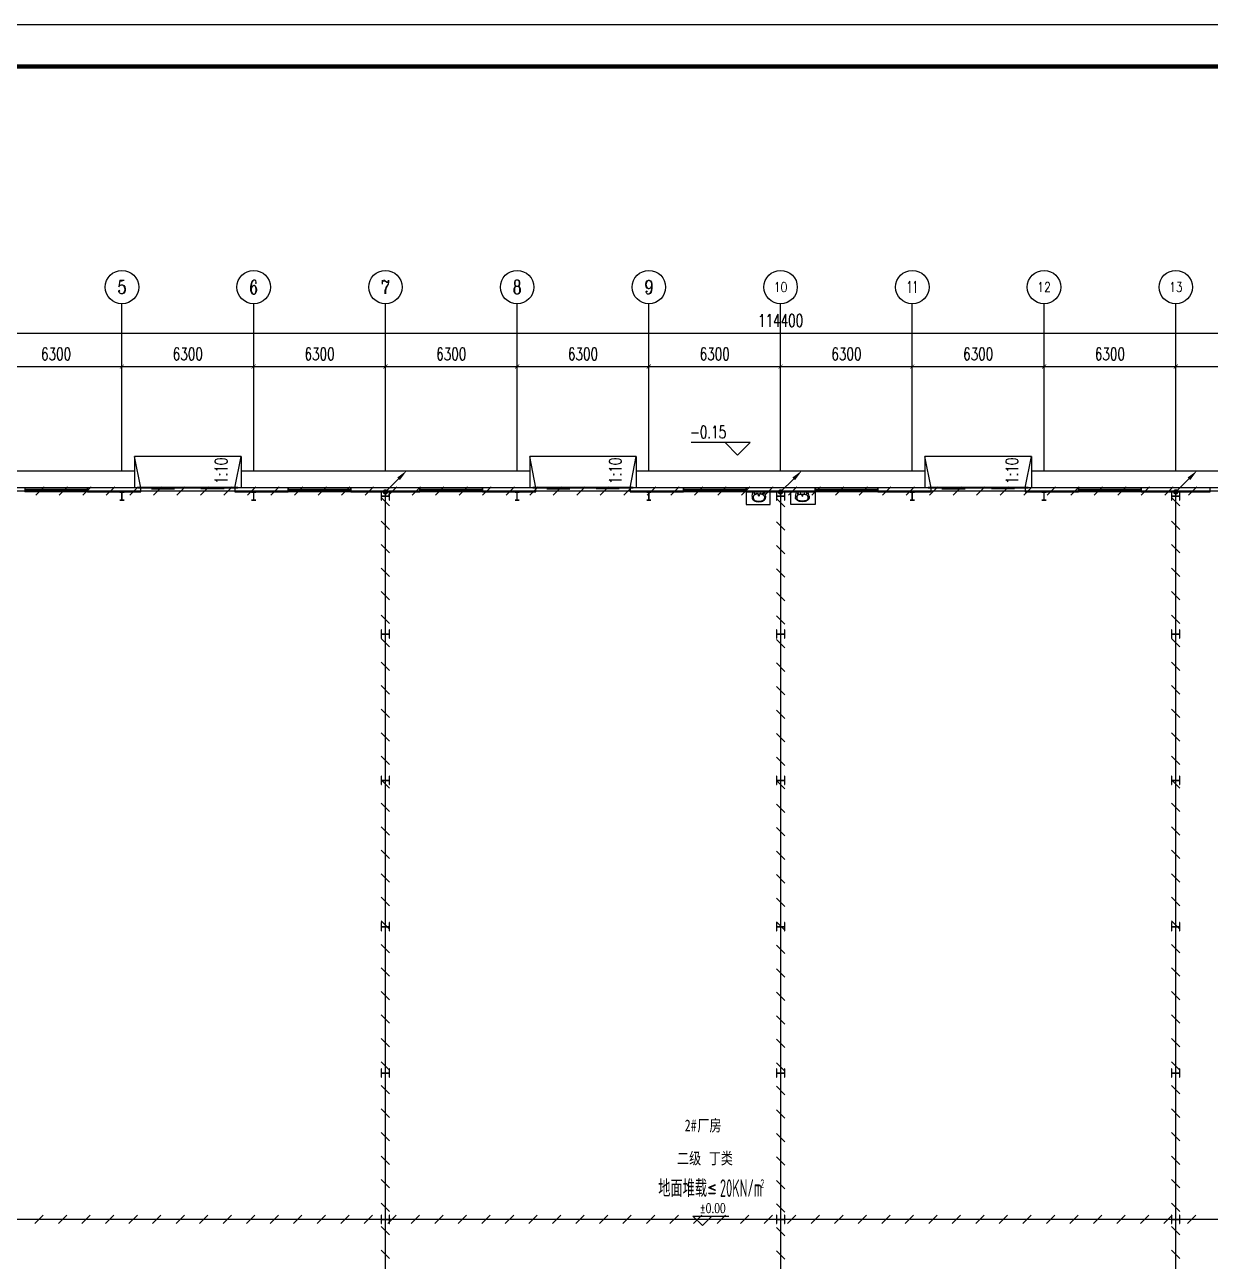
# Model space of a CAD drawing. Extents: x -417156 to 1571408, y 205758 to 1045562.
# Drawn here: x 1446486 to 1503186, y 927454 to 986603 of the extents above; entities that cross this region are included whole.
import ezdxf
from ezdxf.enums import TextEntityAlignment as Align

# ---------------------------------------------------------------- set-up
doc = ezdxf.new("R2010")
doc.units = 0
doc.header["$LTSCALE"] = 1000
doc.header["$MEASUREMENT"] = 0
doc.linetypes.add('CENTER2', pattern=[1.14, 0.75, -0.13, 0.13, -0.13])
doc.layers.get('0').update_dxf_attribs({"linetype": 'CONTINUOUS'})
doc.layers.get('DEFPOINTS').update_dxf_attribs({"linetype": 'CONTINUOUS'})
for name, color, linetype in [('AXIS', 3, 'CONTINUOUS'), ('AXIS_TEXT', 7, 'CONTINUOUS'), ('COLUMN', 99, 'CONTINUOUS'), ('DIM_ELEV', 3, 'CONTINUOUS'), ('DIM_SYMB', 3, 'CONTINUOUS'), ('GROUND', 2, 'CONTINUOUS'), ('LWIRE', 4, 'CONTINUOUS'), ('PUB_TEXT', 7, 'CONTINUOUS'), ('PUB_TITLE', 4, 'CONTINUOUS'), ('SHTLN', 4, 'CONTINUOUS'), ('STAIR', 2, 'CONTINUOUS'), ('WALL', 9, 'CONTINUOUS'), ('WINDOW', 99, 'CONTINUOUS'), ('WIRE-接地', 4, 'CONTINUOUS')]:
    doc.layers.add(name, color=color, linetype=linetype)
doc.styles.add('_TCH_AXIS', font='COMPLEX', dxfattribs={"bigfont": 'GBCBIG'})
doc.styles.add('_TCH_DIM', font='SIMPLEX', dxfattribs={"bigfont": 'GBCBIG'})
doc.styles.add('COMPLEX', font='COMPLEX')
doc.styles.add('DIM_FONT', font='SIMPLEX', dxfattribs={"width": 0.7, "bigfont": 'GBCBIG'})
doc.styles.get("Standard").update_dxf_attribs({"font": 'gbenor.shx', "bigfont": 'gbcbig.shx'})
doc.styles.add('图签黑体', font='simhei.ttf', dxfattribs={"width": 0.75})
doc.dimstyles.new('DIMN200', dxfattribs={"dimscale": 2, "dimtxt": 300, "dimasz": 100, "dimexe": 250, "dimexo": 300, "dimgap": 150, "dimtad": 1, "dimdec": 0, "dimzin": 0, "dimtxsty": 'DIM_FONT', "dimblk": 'ARCHTICK', "dimcen": 0.09, "dimclrt": 7, "dimazin": 3, "dimtfac": 1, "dimtdec": 0, "dimtix": 1, "dimtmove": 0, "dimatfit": 3, "dimtolj": 1, "dimtzin": 0})

# ---------------------------------------------------------------- blocks, each defined once
blk = doc.blocks.new('$WINLIB2D$00000001')
for p, q in [((-0.5, 0.5), (0.5, 0.5)), ((-0.5, 0.5), (-0.5, -0.5)), ((0.5, -0.5), (0.5, 0.5)), ((0.5, 0.167), (-0.5, 0.167)), ((0.5, -0.167), (-0.5, -0.167)), ((-0.5, -0.5), (0.5, -0.5))]:
    blk.add_line(p, q)
blk = doc.blocks.new('$DORLIB2D$00000130')
at = {"color": 0, "linetype": 'CONTINUOUS'}
for p, q in [((-0.533, 0.66), (-0.533, 0.513)), ((0, 0.66), (-0.533, 0.66)), ((0, 0.513), (0, 0.66)), ((0.533, 0.66), (0, 0.66)), ((0.533, 0.66), (0.533, 0.513)), ((0, 0.513), (-0.533, 0.513)), ((0.533, 0.513), (0, 0.513)), ((-0.385, 0.269), (-0.14, 0.269)), ((-0.385, 0.269), (-0.3, 0.214)), ((-0.3, 0.214), (-0.3, 0.269)), ((0.385, 0.269), (0.14, 0.269)), ((0.3, 0.214), (0.3, 0.269)), ((0.385, 0.269), (0.3, 0.214))]:
    blk.add_line(p, q, dxfattribs=at)
blk = doc.blocks.new('_AXISO')
blk.add_circle((0, 0), 0.5)
at = {"layer": 'AXIS_TEXT', "style": 'COMPLEX', "width": 1.041667}
blk.add_attdef('A', text='', height=0.56, dxfattribs=at).set_placement((-0.25, -0.28), (0.25, -0.28), align=Align.FIT)
blk = doc.blocks.new('_ARCHTICK')
at = {"color": 0, "linetype": 'BYBLOCK', "const_width": 0.15}
blk.add_lwpolyline([(-0.5, -0.5), (0.5, 0.5)], dxfattribs=at)
blk = doc.blocks.new('*D106')
at = {"layer": 'AXIS', "color": 0}
for p, q in [((237909, 287558), (237909, 294058)), ((352309, 287558), (352309, 294058)), ((237909, 293558), (352309, 293558))]:
    blk.add_line(p, q, dxfattribs=at)
at = {"layer": 'DEFPOINTS', "color": 0}
for p in [(352309, 293558), (237909, 286958), (352309, 286958)]:
    blk.add_point(p, dxfattribs=at)
at = {"layer": 'AXIS', "color": 0, "xscale": 200, "yscale": 200, "zscale": 200, "rotation": 180}
blk.add_blockref('_ARCHTICK', (237909, 293558), dxfattribs=at)
at = {"layer": 'AXIS', "color": 0, "xscale": 200, "yscale": 200, "zscale": 200}
blk.add_blockref('_ARCHTICK', (352309, 293558), dxfattribs=at)
at = {"layer": 'AXIS', "color": 7, "insert": (295109, 294158), "char_height": 600, "attachment_point": 5, "style": 'DIM_FONT'}
blk.add_mtext('\\A1;114400', dxfattribs=at)
blk = doc.blocks.new('*D111')
at = {"layer": 'AXIS', "color": 0}
for p, q in [((257309, 287558), (257309, 292458)), ((263609, 287558), (263609, 292458)), ((257309, 291958), (263609, 291958))]:
    blk.add_line(p, q, dxfattribs=at)
at = {"layer": 'DEFPOINTS', "color": 0}
for p in [(263609, 291958), (257309, 286958), (263609, 286958)]:
    blk.add_point(p, dxfattribs=at)
at = {"layer": 'AXIS', "color": 0, "xscale": 200, "yscale": 200, "zscale": 200, "rotation": 180}
blk.add_blockref('_ARCHTICK', (257309, 291958), dxfattribs=at)
at = {"layer": 'AXIS', "color": 0, "xscale": 200, "yscale": 200, "zscale": 200}
blk.add_blockref('_ARCHTICK', (263609, 291958), dxfattribs=at)
at = {"layer": 'AXIS', "color": 7, "insert": (260459, 292558), "char_height": 600, "attachment_point": 5, "style": 'DIM_FONT'}
blk.add_mtext('\\A1;6300', dxfattribs=at)
blk = doc.blocks.new('*D112')
at = {"layer": 'AXIS', "color": 0}
for p, q in [((263609, 287558), (263609, 292458)), ((269909, 287558), (269909, 292458)), ((263609, 291958), (269909, 291958))]:
    blk.add_line(p, q, dxfattribs=at)
at = {"layer": 'DEFPOINTS', "color": 0}
for p in [(269909, 291958), (263609, 286958), (269909, 286958)]:
    blk.add_point(p, dxfattribs=at)
at = {"layer": 'AXIS', "color": 0, "xscale": 200, "yscale": 200, "zscale": 200, "rotation": 180}
blk.add_blockref('_ARCHTICK', (263609, 291958), dxfattribs=at)
at = {"layer": 'AXIS', "color": 0, "xscale": 200, "yscale": 200, "zscale": 200}
blk.add_blockref('_ARCHTICK', (269909, 291958), dxfattribs=at)
at = {"layer": 'AXIS', "color": 7, "insert": (266759, 292558), "char_height": 600, "attachment_point": 5, "style": 'DIM_FONT'}
blk.add_mtext('\\A1;6300', dxfattribs=at)
blk = doc.blocks.new('*D113')
at = {"layer": 'AXIS', "color": 0}
for p, q in [((269909, 287558), (269909, 292458)), ((276209, 287558), (276209, 292458)), ((269909, 291958), (276209, 291958))]:
    blk.add_line(p, q, dxfattribs=at)
at = {"layer": 'DEFPOINTS', "color": 0}
for p in [(276209, 291958), (269909, 286958), (276209, 286958)]:
    blk.add_point(p, dxfattribs=at)
at = {"layer": 'AXIS', "color": 0, "xscale": 200, "yscale": 200, "zscale": 200, "rotation": 180}
blk.add_blockref('_ARCHTICK', (269909, 291958), dxfattribs=at)
at = {"layer": 'AXIS', "color": 0, "xscale": 200, "yscale": 200, "zscale": 200}
blk.add_blockref('_ARCHTICK', (276209, 291958), dxfattribs=at)
at = {"layer": 'AXIS', "color": 7, "insert": (273059, 292558), "char_height": 600, "attachment_point": 5, "style": 'DIM_FONT'}
blk.add_mtext('\\A1;6300', dxfattribs=at)
blk = doc.blocks.new('*D114')
at = {"layer": 'AXIS', "color": 0}
for p, q in [((276209, 287558), (276209, 292458)), ((282509, 287558), (282509, 292458)), ((276209, 291958), (282509, 291958))]:
    blk.add_line(p, q, dxfattribs=at)
at = {"layer": 'DEFPOINTS', "color": 0}
for p in [(282509, 291958), (276209, 286958), (282509, 286958)]:
    blk.add_point(p, dxfattribs=at)
at = {"layer": 'AXIS', "color": 0, "xscale": 200, "yscale": 200, "zscale": 200, "rotation": 180}
blk.add_blockref('_ARCHTICK', (276209, 291958), dxfattribs=at)
at = {"layer": 'AXIS', "color": 0, "xscale": 200, "yscale": 200, "zscale": 200}
blk.add_blockref('_ARCHTICK', (282509, 291958), dxfattribs=at)
at = {"layer": 'AXIS', "color": 7, "insert": (279359, 292558), "char_height": 600, "attachment_point": 5, "style": 'DIM_FONT'}
blk.add_mtext('\\A1;6300', dxfattribs=at)
blk = doc.blocks.new('*D115')
at = {"layer": 'AXIS', "color": 0}
for p, q in [((282509, 287558), (282509, 292458)), ((288809, 287558), (288809, 292458)), ((282509, 291958), (288809, 291958))]:
    blk.add_line(p, q, dxfattribs=at)
at = {"layer": 'DEFPOINTS', "color": 0}
for p in [(288809, 291958), (282509, 286958), (288809, 286958)]:
    blk.add_point(p, dxfattribs=at)
at = {"layer": 'AXIS', "color": 0, "xscale": 200, "yscale": 200, "zscale": 200, "rotation": 180}
blk.add_blockref('_ARCHTICK', (282509, 291958), dxfattribs=at)
at = {"layer": 'AXIS', "color": 0, "xscale": 200, "yscale": 200, "zscale": 200}
blk.add_blockref('_ARCHTICK', (288809, 291958), dxfattribs=at)
at = {"layer": 'AXIS', "color": 7, "insert": (285659, 292558), "char_height": 600, "attachment_point": 5, "style": 'DIM_FONT'}
blk.add_mtext('\\A1;6300', dxfattribs=at)
blk = doc.blocks.new('*D116')
at = {"layer": 'AXIS', "color": 0}
for p, q in [((288809, 287558), (288809, 292458)), ((295109, 287558), (295109, 292458)), ((288809, 291958), (295109, 291958))]:
    blk.add_line(p, q, dxfattribs=at)
at = {"layer": 'DEFPOINTS', "color": 0}
for p in [(295109, 291958), (288809, 286958), (295109, 286958)]:
    blk.add_point(p, dxfattribs=at)
at = {"layer": 'AXIS', "color": 0, "xscale": 200, "yscale": 200, "zscale": 200, "rotation": 180}
blk.add_blockref('_ARCHTICK', (288809, 291958), dxfattribs=at)
at = {"layer": 'AXIS', "color": 0, "xscale": 200, "yscale": 200, "zscale": 200}
blk.add_blockref('_ARCHTICK', (295109, 291958), dxfattribs=at)
at = {"layer": 'AXIS', "color": 7, "insert": (291959, 292558), "char_height": 600, "attachment_point": 5, "style": 'DIM_FONT'}
blk.add_mtext('\\A1;6300', dxfattribs=at)
blk = doc.blocks.new('*D117')
at = {"layer": 'AXIS', "color": 0}
for p, q in [((295109, 287558), (295109, 292458)), ((301409, 287558), (301409, 292458)), ((295109, 291958), (301409, 291958))]:
    blk.add_line(p, q, dxfattribs=at)
at = {"layer": 'DEFPOINTS', "color": 0}
for p in [(301409, 291958), (295109, 286958), (301409, 286958)]:
    blk.add_point(p, dxfattribs=at)
at = {"layer": 'AXIS', "color": 0, "xscale": 200, "yscale": 200, "zscale": 200, "rotation": 180}
blk.add_blockref('_ARCHTICK', (295109, 291958), dxfattribs=at)
at = {"layer": 'AXIS', "color": 0, "xscale": 200, "yscale": 200, "zscale": 200}
blk.add_blockref('_ARCHTICK', (301409, 291958), dxfattribs=at)
at = {"layer": 'AXIS', "color": 7, "insert": (298259, 292558), "char_height": 600, "attachment_point": 5, "style": 'DIM_FONT'}
blk.add_mtext('\\A1;6300', dxfattribs=at)
blk = doc.blocks.new('*D118')
at = {"layer": 'AXIS', "color": 0}
for p, q in [((301409, 287558), (301409, 292458)), ((307709, 287558), (307709, 292458)), ((301409, 291958), (307709, 291958))]:
    blk.add_line(p, q, dxfattribs=at)
at = {"layer": 'DEFPOINTS', "color": 0}
for p in [(307709, 291958), (301409, 286958), (307709, 286958)]:
    blk.add_point(p, dxfattribs=at)
at = {"layer": 'AXIS', "color": 0, "xscale": 200, "yscale": 200, "zscale": 200, "rotation": 180}
blk.add_blockref('_ARCHTICK', (301409, 291958), dxfattribs=at)
at = {"layer": 'AXIS', "color": 0, "xscale": 200, "yscale": 200, "zscale": 200}
blk.add_blockref('_ARCHTICK', (307709, 291958), dxfattribs=at)
at = {"layer": 'AXIS', "color": 7, "insert": (304559, 292558), "char_height": 600, "attachment_point": 5, "style": 'DIM_FONT'}
blk.add_mtext('\\A1;6300', dxfattribs=at)
blk = doc.blocks.new('*D119')
at = {"layer": 'AXIS', "color": 0}
for p, q in [((307709, 287558), (307709, 292458)), ((314009, 287558), (314009, 292458)), ((307709, 291958), (314009, 291958))]:
    blk.add_line(p, q, dxfattribs=at)
at = {"layer": 'DEFPOINTS', "color": 0}
for p in [(314009, 291958), (307709, 286958), (314009, 286958)]:
    blk.add_point(p, dxfattribs=at)
at = {"layer": 'AXIS', "color": 0, "xscale": 200, "yscale": 200, "zscale": 200, "rotation": 180}
blk.add_blockref('_ARCHTICK', (307709, 291958), dxfattribs=at)
at = {"layer": 'AXIS', "color": 0, "xscale": 200, "yscale": 200, "zscale": 200}
blk.add_blockref('_ARCHTICK', (314009, 291958), dxfattribs=at)
at = {"layer": 'AXIS', "color": 7, "insert": (310859, 292558), "char_height": 600, "attachment_point": 5, "style": 'DIM_FONT'}
blk.add_mtext('\\A1;6300', dxfattribs=at)
blk = doc.blocks.new('*D120')
at = {"layer": 'AXIS', "color": 0}
for p, q in [((314009, 287558), (314009, 292458)), ((320309, 287558), (320309, 292458)), ((314009, 291958), (320309, 291958))]:
    blk.add_line(p, q, dxfattribs=at)
at = {"layer": 'DEFPOINTS', "color": 0}
for p in [(320309, 291958), (314009, 286958), (320309, 286958)]:
    blk.add_point(p, dxfattribs=at)
at = {"layer": 'AXIS', "color": 0, "xscale": 200, "yscale": 200, "zscale": 200, "rotation": 180}
blk.add_blockref('_ARCHTICK', (314009, 291958), dxfattribs=at)
at = {"layer": 'AXIS', "color": 0, "xscale": 200, "yscale": 200, "zscale": 200}
blk.add_blockref('_ARCHTICK', (320309, 291958), dxfattribs=at)
at = {"layer": 'AXIS', "color": 7, "insert": (317159, 292558), "char_height": 600, "attachment_point": 5, "style": 'DIM_FONT'}
blk.add_mtext('\\A1;6300', dxfattribs=at)
blk = doc.blocks.new('$PLAN$00000344')
for p, q in [((-280, -10), (-280, 0)), ((280, 0), (280, -10)), ((-251, -189), (-251, -186)), ((-248, -183), (-250, -185))]:
    blk.add_line(p, q)
for points in [[(-280, 0), (280, 0)], [(-326, -200), (-280, -5)], [(326, -204), (280, -5)]]:
    blk.add_lwpolyline(points)
for points in [[(-326, -200, 0.008223), (-326, -204, 0.149285)], [(-326, -266, 0.149285), (-304, -337, 0.107079), (-231, -408, 0.075625), (-131, -450, 0.062436), (-1, -467, 0.062436), (130, -452, 0.075625), (230, -410, 0.107079), (304, -339, 0.149285), (326, -268, 0.005205), (326, -266, 0.086596)], [(253, -188, 0.098208), (193, -141, 0.066287), (110, -111, 0.052428), (0, -100, 0.052428), (-110, -111, 0.066287), (-193, -141, 0.093876), (-251, -186, 0.171377)], [(-250, -358, 0.091341), (-193, -401, 0.066287), (-110, -431, 0.052428), (0, -442, 0.052428), (110, -431, 0.066287), (193, -401, 0.091756), (250, -358, 0.171377)]]:
    blk.add_lwpolyline(points, format="xyb")
at = {"flags": 128}
for points in [[(-326, -204), (-326, -268)], [(326, -204), (326, -268)]]:
    blk.add_lwpolyline(points, dxfattribs=at)
for points in [[(-253, -188, 0.172546), (-250, -358, 0.726395)], [(253, -188, -0.172546), (250, -358, -0.726395)]]:
    blk.add_lwpolyline(points, format="xyb", dxfattribs=at)
for centre, radius in [((-210, -75), 24), ((-210, -75), 24), ((-210, -75), 24), ((-90, -65), 10), ((0, -170), 25), ((0, -170), 15), ((90, -65), 10), ((210, -75), 24)]:
    blk.add_circle(centre, radius)
blk.add_arc((-250, -186), 1, 131.32236, 180)
blk = doc.blocks.new('$TELECSYS$00000008')
blk.add_line((0.4, 0.4), (-0.4, -0.4))
blk = doc.blocks.new('$TELECSYS$00000079')
for p, q in [((0.7, 0.7), (0, 0)), ((0.104, 0.104), (0.104, 0.104)), ((-0.104, -0.104), (-0.104, -0.104))]:
    blk.add_line(p, q)
at = {"const_width": 0.142}
blk.add_lwpolyline([(-0.071, 0, 1), (0.071, 0, 1)], format="xyb", close=True, dxfattribs=at)
blk.add_solid([(0.63, 0.77), (0.77, 0.63), (1.15, 1.15)])
at = {"width": 0.8, "flags": 9}
blk.add_attdef('A', (0, 0), '', height=0.00002, dxfattribs=at)
blk = doc.blocks.new('E22')
at = {"color": 8}
for points in [[(293459, 285957.7), (293459, 285357.7), (294615.8, 285357.7), (294615.8, 285957.7)], [(296759, 285957.7), (296759, 285357.7), (295602.2, 285357.7), (295602.2, 285957.7)]]:
    blk.add_lwpolyline(points, dxfattribs=at)
at = {"layer": 'AXIS', "color": 8}
for p, q in [((263609, 286957.7), (263609, 294957.7)), ((269909, 286957.7), (269909, 294957.7)), ((276209, 286957.7), (276209, 294957.7)), ((282509, 286957.7), (282509, 294957.7)), ((288809, 286957.7), (288809, 294957.7)), ((295109, 286957.7), (295109, 294957.7)), ((301409, 286957.7), (301409, 294957.7)), ((307709, 286957.7), (307709, 294957.7)), ((314009, 286957.7), (314009, 294957.7))]:
    blk.add_line(p, q, dxfattribs=at)
at = {"layer": 'COLUMN', "color": 8}
for p, q in [((263709, 285957.7), (263509, 285957.7)), ((263509, 285957.7), (263509, 285947.7)), ((263509, 285947.7), (263596.8, 285947.7)), ((263596.8, 285947.7), (263601.8, 285942.7)), ((263601.8, 285942.7), (263601.8, 285572.7)), ((263607.8, 285942.7), (263612.8, 285947.7)), ((263607.8, 285572.7), (263607.8, 285942.7)), ((263612.8, 285947.7), (263709, 285947.7)), ((263709, 285947.7), (263709, 285957.7)), ((270009, 285957.7), (269809, 285957.7)), ((269809, 285957.7), (269809, 285947.7)), ((269809, 285947.7), (269896.8, 285947.7)), ((269896.8, 285947.7), (269901.8, 285942.7)), ((269901.8, 285942.7), (269901.8, 285572.7)), ((269907.8, 285942.7), (269912.8, 285947.7)), ((269907.8, 285572.7), (269907.8, 285942.7)), ((269912.8, 285947.7), (270009, 285947.7)), ((270009, 285947.7), (270009, 285957.7)), ((276025, 285957.7), (276009, 285957.7)), ((276009, 285957.7), (276009, 285557.7)), ((276025, 285762.7), (276025, 285957.7)), ((276393, 285762.7), (276025, 285762.7)), ((276025, 285752.7), (276393, 285752.7)), ((276025, 285557.7), (276025, 285752.7)), ((276409, 285957.7), (276393, 285957.7)), ((276393, 285957.7), (276393, 285762.7)), ((276393, 285752.7), (276393, 285557.7)), ((276409, 285557.7), (276409, 285957.7)), ((282609, 285957.7), (282409, 285957.7)), ((282409, 285957.7), (282409, 285947.7)), ((282409, 285947.7), (282496.8, 285947.7)), ((282496.8, 285947.7), (282501.8, 285942.7)), ((282501.8, 285942.7), (282501.8, 285572.7)), ((282507.8, 285942.7), (282512.8, 285947.7)), ((282507.8, 285572.7), (282507.8, 285942.7)), ((282512.8, 285947.7), (282609, 285947.7)), ((282609, 285947.7), (282609, 285957.7)), ((288909, 285957.7), (288709, 285957.7)), ((288709, 285957.7), (288709, 285947.7)), ((288709, 285947.7), (288796.8, 285947.7)), ((288796.8, 285947.7), (288801.8, 285942.7)), ((288801.8, 285942.7), (288801.8, 285572.7)), ((288807.8, 285942.7), (288812.8, 285947.7)), ((288807.8, 285572.7), (288807.8, 285942.7)), ((288812.8, 285947.7), (288909, 285947.7)), ((288909, 285947.7), (288909, 285957.7)), ((294925, 285957.7), (294909, 285957.7)), ((294909, 285957.7), (294909, 285557.7)), ((294925, 285762.7), (294925, 285957.7)), ((295293, 285762.7), (294925, 285762.7)), ((294925, 285752.7), (295293, 285752.7)), ((294925, 285557.7), (294925, 285752.7)), ((295309, 285957.7), (295293, 285957.7)), ((295293, 285957.7), (295293, 285762.7)), ((295293, 285752.7), (295293, 285557.7)), ((295309, 285557.7), (295309, 285957.7)), ((301509, 285957.7), (301309, 285957.7)), ((301309, 285957.7), (301309, 285947.7)), ((301309, 285947.7), (301396.8, 285947.7)), ((301396.8, 285947.7), (301401.8, 285942.7)), ((301401.8, 285942.7), (301401.8, 285572.7)), ((301407.8, 285942.7), (301412.8, 285947.7)), ((301407.8, 285572.7), (301407.8, 285942.7)), ((301412.8, 285947.7), (301509, 285947.7)), ((301509, 285947.7), (301509, 285957.7)), ((307809, 285957.7), (307609, 285957.7)), ((307609, 285957.7), (307609, 285947.7)), ((307609, 285947.7), (307696.8, 285947.7)), ((307696.8, 285947.7), (307701.8, 285942.7)), ((307701.8, 285942.7), (307701.8, 285572.7)), ((307707.8, 285942.7), (307712.8, 285947.7)), ((307707.8, 285572.7), (307707.8, 285942.7)), ((307712.8, 285947.7), (307809, 285947.7)), ((307809, 285947.7), (307809, 285957.7)), ((313825, 285957.7), (313809, 285957.7)), ((313809, 285957.7), (313809, 285557.7)), ((313825, 285762.7), (313825, 285957.7)), ((314193, 285762.7), (313825, 285762.7)), ((313825, 285752.7), (314193, 285752.7)), ((313825, 285557.7), (313825, 285752.7)), ((314209, 285957.7), (314193, 285957.7)), ((314193, 285957.7), (314193, 285762.7)), ((314193, 285752.7), (314193, 285557.7)), ((314209, 285557.7), (314209, 285957.7)), ((263596.8, 285567.7), (263509, 285567.7)), ((263509, 285567.7), (263509, 285557.7)), ((263509, 285557.7), (263709, 285557.7)), ((263601.8, 285572.7), (263596.8, 285567.7)), ((263612.8, 285567.7), (263607.8, 285572.7)), ((263709, 285567.7), (263612.8, 285567.7)), ((263709, 285557.7), (263709, 285567.7)), ((269896.8, 285567.7), (269809, 285567.7)), ((269809, 285567.7), (269809, 285557.7)), ((269809, 285557.7), (270009, 285557.7)), ((269901.8, 285572.7), (269896.8, 285567.7)), ((269912.8, 285567.7), (269907.8, 285572.7)), ((270009, 285567.7), (269912.8, 285567.7)), ((270009, 285557.7), (270009, 285567.7)), ((276009, 285557.7), (276025, 285557.7)), ((276393, 285557.7), (276409, 285557.7)), ((282496.8, 285567.7), (282409, 285567.7)), ((282409, 285567.7), (282409, 285557.7)), ((282409, 285557.7), (282609, 285557.7)), ((282501.8, 285572.7), (282496.8, 285567.7)), ((282512.8, 285567.7), (282507.8, 285572.7)), ((282609, 285567.7), (282512.8, 285567.7)), ((282609, 285557.7), (282609, 285567.7)), ((288796.8, 285567.7), (288709, 285567.7)), ((288709, 285567.7), (288709, 285557.7)), ((288709, 285557.7), (288909, 285557.7)), ((288801.8, 285572.7), (288796.8, 285567.7)), ((288812.8, 285567.7), (288807.8, 285572.7)), ((288909, 285567.7), (288812.8, 285567.7)), ((288909, 285557.7), (288909, 285567.7)), ((294909, 285557.7), (294925, 285557.7)), ((295293, 285557.7), (295309, 285557.7)), ((301396.8, 285567.7), (301309, 285567.7)), ((301309, 285567.7), (301309, 285557.7)), ((301309, 285557.7), (301509, 285557.7)), ((301401.8, 285572.7), (301396.8, 285567.7)), ((301412.8, 285567.7), (301407.8, 285572.7)), ((301509, 285567.7), (301412.8, 285567.7)), ((301509, 285557.7), (301509, 285567.7)), ((307696.8, 285567.7), (307609, 285567.7)), ((307609, 285567.7), (307609, 285557.7)), ((307609, 285557.7), (307809, 285557.7)), ((307701.8, 285572.7), (307696.8, 285567.7)), ((307712.8, 285567.7), (307707.8, 285572.7)), ((307809, 285567.7), (307712.8, 285567.7)), ((307809, 285557.7), (307809, 285567.7)), ((313809, 285557.7), (313825, 285557.7)), ((314193, 285557.7), (314209, 285557.7)), ((276025, 279357.7), (276009, 279357.7)), ((276009, 279357.7), (276009, 278957.7)), ((276025, 279162.7), (276025, 279357.7)), ((276409, 279357.7), (276393, 279357.7)), ((276393, 279357.7), (276393, 279162.7)), ((276409, 278957.7), (276409, 279357.7)), ((294925, 279357.7), (294909, 279357.7)), ((294909, 279357.7), (294909, 278957.7)), ((294925, 279162.7), (294925, 279357.7)), ((295309, 279357.7), (295293, 279357.7)), ((295293, 279357.7), (295293, 279162.7)), ((295309, 278957.7), (295309, 279357.7)), ((313825, 279357.7), (313809, 279357.7)), ((313809, 279357.7), (313809, 278957.7)), ((313825, 279162.7), (313825, 279357.7)), ((314209, 279357.7), (314193, 279357.7)), ((314193, 279357.7), (314193, 279162.7)), ((314209, 278957.7), (314209, 279357.7)), ((276009, 278957.7), (276025, 278957.7)), ((276393, 279162.7), (276025, 279162.7)), ((276025, 279152.7), (276393, 279152.7)), ((276025, 278957.7), (276025, 279152.7)), ((276393, 279152.7), (276393, 278957.7)), ((276393, 278957.7), (276409, 278957.7)), ((294909, 278957.7), (294925, 278957.7)), ((295293, 279162.7), (294925, 279162.7)), ((294925, 279152.7), (295293, 279152.7)), ((294925, 278957.7), (294925, 279152.7)), ((295293, 279152.7), (295293, 278957.7)), ((295293, 278957.7), (295309, 278957.7)), ((313809, 278957.7), (313825, 278957.7)), ((314193, 279162.7), (313825, 279162.7)), ((313825, 279152.7), (314193, 279152.7)), ((313825, 278957.7), (313825, 279152.7)), ((314193, 279152.7), (314193, 278957.7)), ((314193, 278957.7), (314209, 278957.7)), ((276025, 272357.7), (276009, 272357.7)), ((276009, 272357.7), (276009, 271957.7)), ((276025, 272162.7), (276025, 272357.7)), ((276393, 272162.7), (276025, 272162.7)), ((276025, 272152.7), (276393, 272152.7)), ((276025, 271957.7), (276025, 272152.7)), ((276409, 272357.7), (276393, 272357.7)), ((276393, 272357.7), (276393, 272162.7)), ((276393, 272152.7), (276393, 271957.7)), ((276409, 271957.7), (276409, 272357.7)), ((294925, 272357.7), (294909, 272357.7)), ((294909, 272357.7), (294909, 271957.7)), ((294925, 272162.7), (294925, 272357.7)), ((295293, 272162.7), (294925, 272162.7)), ((294925, 272152.7), (295293, 272152.7)), ((294925, 271957.7), (294925, 272152.7)), ((295309, 272357.7), (295293, 272357.7)), ((295293, 272357.7), (295293, 272162.7)), ((295293, 272152.7), (295293, 271957.7)), ((295309, 271957.7), (295309, 272357.7)), ((313825, 272357.7), (313809, 272357.7)), ((313809, 272357.7), (313809, 271957.7)), ((313825, 272162.7), (313825, 272357.7)), ((314193, 272162.7), (313825, 272162.7)), ((313825, 272152.7), (314193, 272152.7)), ((313825, 271957.7), (313825, 272152.7)), ((314209, 272357.7), (314193, 272357.7)), ((314193, 272357.7), (314193, 272162.7)), ((314193, 272152.7), (314193, 271957.7)), ((314209, 271957.7), (314209, 272357.7)), ((276009, 271957.7), (276025, 271957.7)), ((276393, 271957.7), (276409, 271957.7)), ((294909, 271957.7), (294925, 271957.7)), ((295293, 271957.7), (295309, 271957.7)), ((313809, 271957.7), (313825, 271957.7)), ((314193, 271957.7), (314209, 271957.7)), ((276025, 265357.7), (276009, 265357.7)), ((276009, 265357.7), (276009, 264957.7)), ((276025, 265162.7), (276025, 265357.7)), ((276393, 265162.7), (276025, 265162.7)), ((276025, 265152.7), (276393, 265152.7)), ((276025, 264957.7), (276025, 265152.7)), ((276409, 265357.7), (276393, 265357.7)), ((276393, 265357.7), (276393, 265162.7)), ((276393, 265152.7), (276393, 264957.7)), ((276409, 264957.7), (276409, 265357.7)), ((294925, 265357.7), (294909, 265357.7)), ((294909, 265357.7), (294909, 264957.7)), ((294925, 265162.7), (294925, 265357.7)), ((295293, 265162.7), (294925, 265162.7)), ((294925, 265152.7), (295293, 265152.7)), ((294925, 264957.7), (294925, 265152.7)), ((295309, 265357.7), (295293, 265357.7)), ((295293, 265357.7), (295293, 265162.7)), ((295293, 265152.7), (295293, 264957.7)), ((295309, 264957.7), (295309, 265357.7)), ((313825, 265357.7), (313809, 265357.7)), ((313809, 265357.7), (313809, 264957.7)), ((313825, 265162.7), (313825, 265357.7)), ((314193, 265162.7), (313825, 265162.7)), ((313825, 265152.7), (314193, 265152.7)), ((313825, 264957.7), (313825, 265152.7)), ((314209, 265357.7), (314193, 265357.7)), ((314193, 265357.7), (314193, 265162.7)), ((314193, 265152.7), (314193, 264957.7)), ((314209, 264957.7), (314209, 265357.7)), ((276009, 264957.7), (276025, 264957.7)), ((276393, 264957.7), (276409, 264957.7)), ((294909, 264957.7), (294925, 264957.7)), ((295293, 264957.7), (295309, 264957.7)), ((313809, 264957.7), (313825, 264957.7)), ((314193, 264957.7), (314209, 264957.7)), ((276025, 258357.7), (276009, 258357.7)), ((276009, 258357.7), (276009, 257957.7)), ((276009, 257957.7), (276025, 257957.7)), ((276025, 258162.7), (276025, 258357.7)), ((276393, 258162.7), (276025, 258162.7)), ((276025, 258152.7), (276393, 258152.7)), ((276025, 257957.7), (276025, 258152.7)), ((276409, 258357.7), (276393, 258357.7)), ((276393, 258357.7), (276393, 258162.7)), ((276393, 258152.7), (276393, 257957.7)), ((276393, 257957.7), (276409, 257957.7)), ((276409, 257957.7), (276409, 258357.7)), ((294925, 258357.7), (294909, 258357.7)), ((294909, 258357.7), (294909, 257957.7)), ((294909, 257957.7), (294925, 257957.7)), ((294925, 258162.7), (294925, 258357.7)), ((295293, 258162.7), (294925, 258162.7)), ((294925, 258152.7), (295293, 258152.7)), ((294925, 257957.7), (294925, 258152.7)), ((295309, 258357.7), (295293, 258357.7)), ((295293, 258357.7), (295293, 258162.7)), ((295293, 258152.7), (295293, 257957.7)), ((295293, 257957.7), (295309, 257957.7)), ((295309, 257957.7), (295309, 258357.7)), ((313825, 258357.7), (313809, 258357.7)), ((313809, 258357.7), (313809, 257957.7)), ((313809, 257957.7), (313825, 257957.7)), ((313825, 258162.7), (313825, 258357.7)), ((314193, 258162.7), (313825, 258162.7)), ((313825, 258152.7), (314193, 258152.7)), ((313825, 257957.7), (313825, 258152.7)), ((314209, 258357.7), (314193, 258357.7)), ((314193, 258357.7), (314193, 258162.7)), ((314193, 258152.7), (314193, 257957.7)), ((314193, 257957.7), (314209, 257957.7)), ((314209, 257957.7), (314209, 258357.7)), ((276025, 251357.7), (276009, 251357.7)), ((276009, 251357.7), (276009, 250957.7)), ((276009, 250957.7), (276025, 250957.7)), ((276025, 251162.7), (276025, 251357.7)), ((276393, 251162.7), (276025, 251162.7)), ((276025, 251152.7), (276393, 251152.7)), ((276025, 250957.7), (276025, 251152.7)), ((276409, 251357.7), (276393, 251357.7)), ((276393, 251357.7), (276393, 251162.7)), ((276393, 251152.7), (276393, 250957.7)), ((276393, 250957.7), (276409, 250957.7)), ((276409, 250957.7), (276409, 251357.7)), ((294925, 251357.7), (294909, 251357.7)), ((294909, 251357.7), (294909, 250957.7)), ((294909, 250957.7), (294925, 250957.7)), ((294925, 251162.7), (294925, 251357.7)), ((295293, 251162.7), (294925, 251162.7)), ((294925, 251152.7), (295293, 251152.7)), ((294925, 250957.7), (294925, 251152.7)), ((295309, 251357.7), (295293, 251357.7)), ((295293, 251357.7), (295293, 251162.7)), ((295293, 251152.7), (295293, 250957.7)), ((295293, 250957.7), (295309, 250957.7)), ((295309, 250957.7), (295309, 251357.7)), ((313825, 251357.7), (313809, 251357.7)), ((313809, 251357.7), (313809, 250957.7)), ((313809, 250957.7), (313825, 250957.7)), ((313825, 251162.7), (313825, 251357.7)), ((314193, 251162.7), (313825, 251162.7)), ((313825, 251152.7), (314193, 251152.7)), ((313825, 250957.7), (313825, 251152.7)), ((314209, 251357.7), (314193, 251357.7)), ((314193, 251357.7), (314193, 251162.7)), ((314193, 251152.7), (314193, 250957.7)), ((314193, 250957.7), (314209, 250957.7)), ((314209, 250957.7), (314209, 251357.7))]:
    blk.add_line(p, q, dxfattribs=at)
at = {"layer": 'DIM_ELEV', "color": 8}
for p, q in [((293651.8, 288316.2), (290838.8, 288316.2)), ((293051.8, 287716.2), (292451.8, 288316.2)), ((293051.8, 287716.2), (293651.8, 288316.2)), ((291368.9, 250868.6), (290918.9, 251318.6)), ((290918.9, 251318.6), (292629, 251318.6)), ((291368.9, 250868.6), (291818.9, 251318.6))]:
    blk.add_line(p, q, dxfattribs=at)
at = {"layer": 'DIM_SYMB', "color": 8}
for points in [[(268861.4, 286431.4, 0, 0, 0), (268861.4, 286868.9, 160, 0, 0), (268861.4, 287468.9, 0, 0, 0)], [(287711.2, 286431.4, 0, 0, 0), (287711.2, 286868.9, 160, 0, 0), (287711.2, 287468.9, 0, 0, 0)], [(306681, 286431.4, 0, 0, 0), (306681, 286868.9, 160, 0, 0), (306681, 287468.9, 0, 0, 0)]]:
    blk.add_lwpolyline(points, format="xyseb", dxfattribs=at)
at = {"layer": 'GROUND', "color": 8}
for p, q in [((264208.8, 286957.7), (250408.8, 286957.7)), ((283108.8, 286957.7), (269308.8, 286957.7)), ((302008.8, 286957.7), (288208.8, 286957.7)), ((320908.8, 286957.7), (307108.8, 286957.7)), ((264208.8, 286157.7), (250408.8, 286157.7)), ((283108.8, 286157.7), (269308.8, 286157.7)), ((302008.8, 286157.7), (288208.8, 286157.7)), ((320908.8, 286157.7), (307108.8, 286157.7))]:
    blk.add_line(p, q, dxfattribs=at)
at = {"layer": 'STAIR', "color": 8}
for p, q in [((269308.8, 287657.7), (264208.8, 287657.7)), ((264208.8, 287657.7), (264208.8, 286157.7)), ((264508.8, 286157.7), (264208.8, 287657.7)), ((269008.8, 286157.7), (269308.8, 287657.7)), ((269308.8, 287657.7), (269308.8, 286157.7)), ((288208.8, 287657.7), (283108.8, 287657.7)), ((283108.8, 287657.7), (283108.8, 286157.7)), ((283408.8, 286157.7), (283108.8, 287657.7)), ((287908.8, 286157.7), (288208.8, 287657.7)), ((288208.8, 287657.7), (288208.8, 286157.7)), ((307108.8, 287657.7), (302008.8, 287657.7)), ((302008.8, 287657.7), (302008.8, 286157.7)), ((302308.8, 286157.7), (302008.8, 287657.7)), ((306808.8, 286157.7), (307108.8, 287657.7)), ((307108.8, 287657.7), (307108.8, 286157.7)), ((269308.8, 286157.7), (264208.8, 286157.7)), ((288208.8, 286157.7), (283108.8, 286157.7)), ((307108.8, 286157.7), (302008.8, 286157.7))]:
    blk.add_line(p, q, dxfattribs=at)
at = {"layer": 'WALL', "color": 8}
for p, q in [((263609, 286157.7), (261959, 286157.7)), ((261959, 286157.7), (261959, 285957.7)), ((261959, 285957.7), (263509, 285957.7)), ((264508.8, 286157.7), (263609, 286157.7)), ((263709, 285957.7), (264508.8, 285957.7)), ((264508.8, 285957.7), (264508.8, 286157.7)), ((269909, 286157.7), (269008.8, 286157.7)), ((269008.8, 286157.7), (269008.8, 285957.7)), ((269008.8, 285957.7), (269809, 285957.7)), ((271559, 286157.7), (269909, 286157.7)), ((270009, 285957.7), (271559, 285957.7)), ((271559, 285957.7), (271559, 286157.7)), ((277859, 286157.7), (274559, 286157.7)), ((274559, 286157.7), (274559, 285957.7)), ((274559, 285957.7), (277859, 285957.7)), ((277859, 285957.7), (277859, 286157.7)), ((282509, 286157.7), (280859, 286157.7)), ((280859, 286157.7), (280859, 285957.7)), ((280859, 285957.7), (282409, 285957.7)), ((283408.8, 286157.7), (282509, 286157.7)), ((282609, 285957.7), (283408.8, 285957.7)), ((283408.8, 285957.7), (283408.8, 286157.7)), ((288809, 286157.7), (287908.8, 286157.7)), ((287908.8, 286157.7), (287908.8, 285957.7)), ((287908.8, 285957.7), (288709, 285957.7)), ((290459, 286157.7), (288809, 286157.7)), ((288909, 285957.7), (290459, 285957.7)), ((290459, 285957.7), (290459, 286157.7)), ((296759, 286157.7), (293459, 286157.7)), ((293459, 286157.7), (293459, 285957.7)), ((293459, 285957.7), (296759, 285957.7)), ((296759, 285957.7), (296759, 286157.7)), ((301409, 286157.7), (299759, 286157.7)), ((299759, 286157.7), (299759, 285957.7)), ((299759, 285957.7), (301309, 285957.7)), ((302308.8, 286157.7), (301409, 286157.7)), ((301509, 285957.7), (302308.8, 285957.7)), ((302308.8, 285957.7), (302308.8, 286157.7)), ((307709, 286157.7), (306808.8, 286157.7)), ((306808.8, 286157.7), (306808.8, 285957.7)), ((306808.8, 285957.7), (307609, 285957.7)), ((309359, 286157.7), (307709, 286157.7)), ((307809, 285957.7), (309359, 285957.7)), ((309359, 285957.7), (309359, 286157.7)), ((315659, 286157.7), (312359, 286157.7)), ((312359, 286157.7), (312359, 285957.7)), ((312359, 285957.7), (315659, 285957.7)), ((315659, 285957.7), (315659, 286157.7))]:
    blk.add_line(p, q, dxfattribs=at)
at = {"color": 8}
blk.add_blockref('$PLAN$00000344', (294068.3, 285957.7), dxfattribs=at)
at = {"color": 8, "yscale": -1, "rotation": 180}
blk.add_blockref('$PLAN$00000344', (296149.7, 285957.7), dxfattribs=at)
at = {"layer": 'AXIS', "color": 8}
ref = blk.add_blockref('_AXISO', (263609, 295757.7), dxfattribs=dict(at, xscale=1600, yscale=1600, zscale=1600))
ref.add_attrib('A', '5', dxfattribs={"layer": 'AXIS_TEXT', "color": 8, "height": 657.6, "style": '_TCH_AXIS'}).set_placement((263389.8, 295429), (263828.2, 295429), align=Align.FIT)
ref = blk.add_blockref('_AXISO', (269909, 295757.7), dxfattribs=dict(at, xscale=1600, yscale=1600, zscale=1600))
ref.add_attrib('A', '6', dxfattribs={"layer": 'AXIS_TEXT', "color": 8, "height": 674.8, "style": '_TCH_AXIS', "width": 0.928571}).set_placement((269700.1, 295420.4), (270117.8, 295420.4), align=Align.FIT)
ref = blk.add_blockref('_AXISO', (276209, 295757.7), dxfattribs=dict(at, xscale=1600, yscale=1600, zscale=1600))
ref.add_attrib('A', '7', dxfattribs={"layer": 'AXIS_TEXT', "color": 8, "height": 657.6, "style": '_TCH_AXIS'}).set_placement((275989.8, 295429), (276428.2, 295429), align=Align.FIT)
ref = blk.add_blockref('_AXISO', (282509, 295757.7), dxfattribs=dict(at, xscale=1600, yscale=1600, zscale=1600))
ref.add_attrib('A', '8', dxfattribs={"layer": 'AXIS_TEXT', "color": 8, "height": 657.6, "style": '_TCH_AXIS'}).set_placement((282289.8, 295429), (282728.2, 295429), align=Align.FIT)
ref = blk.add_blockref('_AXISO', (288809, 295757.7), dxfattribs=dict(at, xscale=1600, yscale=1600, zscale=1600))
ref.add_attrib('A', '9', dxfattribs={"layer": 'AXIS_TEXT', "color": 8, "height": 674.8, "style": '_TCH_AXIS', "width": 0.928571}).set_placement((288600.1, 295420.4), (289017.8, 295420.4), align=Align.FIT)
ref = blk.add_blockref('_AXISO', (295109, 295757.7), dxfattribs=dict(at, xscale=1600, yscale=1600, zscale=1600))
ref.add_attrib('A', '10', dxfattribs={"layer": 'AXIS_TEXT', "color": 8, "height": 454.4, "style": '_TCH_AXIS', "width": 1.034483}).set_placement((294784.4, 295530.5), (295433.6, 295530.5), align=Align.FIT)
ref = blk.add_blockref('_AXISO', (301409, 295757.7), dxfattribs=dict(at, xscale=1600, yscale=1600, zscale=1600))
ref.add_attrib('A', '11', dxfattribs={"layer": 'AXIS_TEXT', "color": 8, "height": 553.45, "style": '_TCH_AXIS', "width": 0.875}).set_placement((301132.3, 295481), (301685.7, 295481), align=Align.FIT)
ref = blk.add_blockref('_AXISO', (307709, 295757.7), dxfattribs=dict(at, xscale=1600, yscale=1600, zscale=1600))
ref.add_attrib('A', '12', dxfattribs={"layer": 'AXIS_TEXT', "color": 8, "height": 454.4, "style": '_TCH_AXIS', "width": 1.034483}).set_placement((307384.4, 295530.5), (308033.6, 295530.5), align=Align.FIT)
ref = blk.add_blockref('_AXISO', (314009, 295757.7), dxfattribs=dict(at, xscale=1600, yscale=1600, zscale=1600))
ref.add_attrib('A', '13', dxfattribs={"layer": 'AXIS_TEXT', "color": 8, "height": 454.4, "style": '_TCH_AXIS', "width": 1.034483}).set_placement((313684.4, 295530.5), (314333.6, 295530.5), align=Align.FIT)
at = {"layer": 'WINDOW', "color": 8, "rotation": 180}
for name, p, xscale, yscale, zscale in [('$WINLIB2D$00000001', (260459, 286057.7), 3000, 200, 3000), ('$DORLIB2D$00000130', (266758.8, 286057.7), 4500, -200, 4500), ('$WINLIB2D$00000001', (273059, 286057.7), 3000, 200, 3000), ('$WINLIB2D$00000001', (279359, 286057.7), 3000, 200, 3000), ('$DORLIB2D$00000130', (285658.8, 286057.7), 4500, -200, 4500), ('$WINLIB2D$00000001', (291959, 286057.7), 3000, 200, 3000), ('$WINLIB2D$00000001', (298259, 286057.7), 3000, 200, 3000), ('$DORLIB2D$00000130', (304558.8, 286057.7), 4500, -200, 4500), ('$WINLIB2D$00000001', (310859, 286057.7), 3000, 200, 3000)]:
    blk.add_blockref(name, p, dxfattribs=dict(at, xscale=xscale, yscale=yscale, zscale=zscale))
at = {"layer": 'PUB_TEXT', "color": 7, "style": '_TCH_DIM', "width": 0.705882}
for s, height, p in [('-0.15', 595, (290778.8, 288526.2)), ('%%P0.00', 446.25, (291234, 251476.1))]:
    blk.add_text(s, height=height, dxfattribs=at).set_placement(p)
at = {"layer": 'PUB_TEXT', "color": 8, "style": '_TCH_DIM', "width": 0.705882}
for p in [(268651.4, 286340.1), (287501.2, 286340.1), (306471, 286340.1)]:
    blk.add_text('1:10', height=595, rotation=90, dxfattribs=at).set_placement(p)
at = {"layer": 'PUB_TEXT', "color": 8, "style": '图签黑体', "width": 0.75}
for s, p in [('2#', (290522, 255373.3)), ('厂房', (291129.6, 255373.3)), ('二级', (290157.9, 253800.3)), ('丁类', (291676.9, 253800.3))]:
    blk.add_text(s, height=563.29, dxfattribs=at).set_placement(p)
at = {"layer": 'PUB_TEXT', "color": 8}
blk.add_text('地面堆载≤', height=810.21, dxfattribs=at).set_placement((289259.6, 252238.1))
at = {"layer": 'PUB_TEXT', "color": 8, "width": 0.6}
for s, height, p in [('20KN/m', 840, (292208.6, 252238.1)), ('2', 420, (294142.7, 252658.1))]:
    blk.add_text(s, height=height, dxfattribs=at).set_placement(p)
at = {"layer": 'AXIS', "color": 8}
for p1, p2, distance, picture, middle in [((237909, 286957.7), (352309, 286957.7), 6600, '*D106', (295109, 294157.7)), ((257309, 286957.7), (263609, 286957.7), 5000, '*D111', (260459, 292557.7)), ((263609, 286957.7), (269909, 286957.7), 5000, '*D112', (266759, 292557.7)), ((269909, 286957.7), (276209, 286957.7), 5000, '*D113', (273059, 292557.7)), ((276209, 286957.7), (282509, 286957.7), 5000, '*D114', (279359, 292557.7)), ((282509, 286957.7), (288809, 286957.7), 5000, '*D115', (285659, 292557.7)), ((288809, 286957.7), (295109, 286957.7), 5000, '*D116', (291959, 292557.7)), ((295109, 286957.7), (301409, 286957.7), 5000, '*D117', (298259, 292557.7)), ((301409, 286957.7), (307709, 286957.7), 5000, '*D118', (304559, 292557.7)), ((307709, 286957.7), (314009, 286957.7), 5000, '*D119', (310859, 292557.7)), ((314009, 286957.7), (320309, 286957.7), 5000, '*D120', (317159, 292557.7))]:
    dim = blk.add_aligned_dim(p1=p1, p2=p2, distance=distance, dimstyle='DIMN200', dxfattribs=at)
    dim.commit()
    dim.dimension.update_dxf_attribs({"geometry": picture, "text_midpoint": middle})

msp = doc.modelspace()

# ---------------------------------------------------------------- linework, layer by layer
at = {"layer": 'PUB_TITLE'}
msp.add_lwpolyline([(1403208, 867803), (1571408, 867803), (1571408, 986603), (1403208, 986603)], close=True, dxfattribs=at)
at = {"layer": 'PUB_TITLE', "const_width": 200}
msp.add_lwpolyline([(1408208, 869803), (1569408, 869803), (1569408, 984603), (1408208, 984603)], close=True, dxfattribs=at)
at = {"layer": 'WIRE-接地', "linetype": 'CENTER2', "const_width": 60}
for points in [[(1425609, 964296), (1539690, 964296), (1539690, 894615), (1425601, 894615), (1425601, 964296)], [(1463736, 894654), (1463736, 964296)], [(1482636, 964254), (1482646, 894615)], [(1501536, 894654), (1501536, 964296)], [(1425652, 929465), (1539565, 929465)]]:
    msp.add_lwpolyline(points, dxfattribs=at)

# ---------------------------------------------------------------- block references
msp.add_blockref('E22', (1187527, 678296))
at = {"layer": 'LWIRE', "xscale": 900, "yscale": 900, "zscale": 900}
for p in [(1463736, 964254), (1482636, 964254), (1501536, 964254)]:
    msp.add_blockref('$TELECSYS$00000079', p, dxfattribs=at)
at = {"layer": 'SHTLN', "xscale": 500, "yscale": 500, "zscale": 500}
for p in [(1447212, 964296), (1448337, 964296), (1449462, 964296), (1450587, 964296), (1451712, 964296), (1452837, 964296), (1453962, 964296), (1455087, 964296), (1456212, 964296), (1457337, 964296), (1458462, 964296), (1459587, 964296), (1460712, 964296), (1461837, 964296), (1462962, 964296), (1464087, 964296), (1465212, 964296), (1466337, 964296), (1467462, 964296), (1468587, 964296), (1469712, 964296), (1470837, 964296), (1471962, 964296), (1473087, 964296), (1474212, 964296), (1475337, 964296), (1476462, 964296), (1477587, 964296), (1478712, 964296), (1479837, 964296), (1480962, 964296), (1482087, 964296), (1483212, 964296), (1484337, 964296), (1485462, 964296), (1486587, 964296), (1487712, 964296), (1488837, 964296), (1489962, 964296), (1491087, 964296), (1492212, 964296), (1493337, 964296), (1494462, 964296), (1495587, 964296), (1496712, 964296), (1497837, 964296), (1498962, 964296), (1500087, 964296), (1501212, 964296), (1502337, 964296), (1447171, 929465), (1448296, 929465), (1449421, 929465), (1450546, 929465), (1451671, 929465), (1452796, 929465), (1453921, 929465), (1455046, 929465), (1456171, 929465), (1457296, 929465), (1458421, 929465), (1459546, 929465), (1460671, 929465), (1461796, 929465), (1462921, 929465), (1464046, 929465), (1465171, 929465), (1466296, 929465), (1467421, 929465), (1468546, 929465), (1469671, 929465), (1470796, 929465), (1471921, 929465), (1473046, 929465), (1474171, 929465), (1475296, 929465), (1476421, 929465), (1477546, 929465), (1478671, 929465), (1479796, 929465), (1480921, 929465), (1482046, 929465), (1483171, 929465), (1484296, 929465), (1485421, 929465), (1486546, 929465), (1487671, 929465), (1488796, 929465), (1489921, 929465), (1491046, 929465), (1492171, 929465), (1493296, 929465), (1494421, 929465), (1495546, 929465), (1496671, 929465), (1497796, 929465), (1498921, 929465), (1500046, 929465), (1501171, 929465), (1502296, 929465)]:
    msp.add_blockref('$TELECSYS$00000008', p, dxfattribs=at)
at = {"layer": 'SHTLN', "yscale": 500, "zscale": 500}
for p, xscale, rotation in [((1463736, 963788), 500, 90), ((1482636, 963747), 499.9999999999611, 270.0082415498065), ((1501536, 963788), 500, 90), ((1463736, 962663), 500, 90), ((1482636, 962622), 499.9999999999611, 270.0082415498065), ((1501536, 962663), 500, 90), ((1463736, 961538), 500, 90), ((1482636, 961497), 499.9999999999611, 270.0082415498065), ((1501536, 961538), 500, 90), ((1463736, 960413), 500, 90), ((1501536, 960413), 500, 90), ((1482636, 960372), 499.9999999999611, 270.0082415498065), ((1463736, 959288), 500, 90), ((1482636, 959247), 499.9999999999611, 270.0082415498065), ((1501536, 959288), 500, 90), ((1463736, 958163), 500, 90), ((1482637, 958122), 499.9999999999611, 270.0082415498065), ((1501536, 958163), 500, 90), ((1463736, 957038), 500, 90), ((1482637, 956997), 499.9999999999611, 270.0082415498065), ((1501536, 957038), 500, 90), ((1463736, 955913), 500, 90), ((1482637, 955872), 499.9999999999611, 270.0082415498065), ((1501536, 955913), 500, 90), ((1463736, 954788), 500, 90), ((1482637, 954747), 499.9999999999611, 270.0082415498065), ((1501536, 954788), 500, 90), ((1463736, 953663), 500, 90), ((1482637, 953622), 499.9999999999611, 270.0082415498065), ((1501536, 953663), 500, 90), ((1463736, 952538), 500, 90), ((1482637, 952497), 499.9999999999611, 270.0082415498065), ((1501536, 952538), 500, 90), ((1463736, 951413), 500, 90), ((1482638, 951372), 499.9999999999611, 270.0082415498065), ((1501536, 951413), 500, 90), ((1463736, 950288), 500, 90), ((1482638, 950247), 499.9999999999611, 270.0082415498065), ((1501536, 950288), 500, 90), ((1463736, 949163), 500, 90), ((1501536, 949163), 500, 90), ((1482638, 949122), 499.9999999999611, 270.0082415498065), ((1463736, 948038), 500, 90), ((1482638, 947997), 499.9999999999611, 270.0082415498065), ((1501536, 948038), 500, 90), ((1463736, 946913), 500, 90), ((1482638, 946872), 499.9999999999611, 270.0082415498065), ((1501536, 946913), 500, 90), ((1463736, 945788), 500, 90), ((1482638, 945747), 499.9999999999611, 270.0082415498065), ((1501536, 945788), 500, 90), ((1463736, 944663), 500, 90), ((1482639, 944622), 499.9999999999611, 270.0082415498065), ((1501536, 944663), 500, 90), ((1463736, 943538), 500, 90), ((1482639, 943497), 499.9999999999611, 270.0082415498065), ((1501536, 943538), 500, 90), ((1463736, 942413), 500, 90), ((1482639, 942372), 499.9999999999611, 270.0082415498065), ((1501536, 942413), 500, 90), ((1463736, 941288), 500, 90), ((1482639, 941247), 499.9999999999611, 270.0082415498065), ((1501536, 941288), 500, 90), ((1463736, 940163), 500, 90), ((1482639, 940122), 499.9999999999611, 270.0082415498065), ((1501536, 940163), 500, 90), ((1463736, 939038), 500, 90), ((1482639, 938997), 499.9999999999611, 270.0082415498065), ((1501536, 939038), 500, 90), ((1463736, 937913), 500, 90), ((1501536, 937913), 500, 90), ((1482640, 937872), 499.9999999999611, 270.0082415498065), ((1463736, 936788), 500, 90), ((1482640, 936747), 499.9999999999611, 270.0082415498065), ((1501536, 936788), 500, 90), ((1463736, 935663), 500, 90), ((1482640, 935622), 499.9999999999611, 270.0082415498065), ((1501536, 935663), 500, 90), ((1463736, 934538), 500, 90), ((1482640, 934497), 499.9999999999611, 270.0082415498065), ((1501536, 934538), 500, 90), ((1463736, 933413), 500, 90), ((1482640, 933372), 499.9999999999611, 270.0082415498065), ((1501536, 933413), 500, 90), ((1463736, 932288), 500, 90), ((1482640, 932247), 499.9999999999611, 270.0082415498065), ((1501536, 932288), 500, 90), ((1463736, 931163), 500, 90), ((1482640, 931122), 499.9999999999611, 270.0082415498065), ((1501536, 931163), 500, 90), ((1463736, 930038), 500, 90), ((1482641, 929997), 499.9999999999611, 270.0082415498065), ((1501536, 930038), 500, 90), ((1463736, 928913), 500, 90), ((1482641, 928872), 499.9999999999611, 270.0082415498065), ((1501536, 928913), 500, 90), ((1463736, 927788), 500, 90), ((1482641, 927747), 499.9999999999611, 270.0082415498065), ((1501536, 927788), 500, 90)]:
    msp.add_blockref('$TELECSYS$00000008', p, dxfattribs=dict(at, xscale=xscale, rotation=rotation))

doc.saveas('drawing.dxf')
